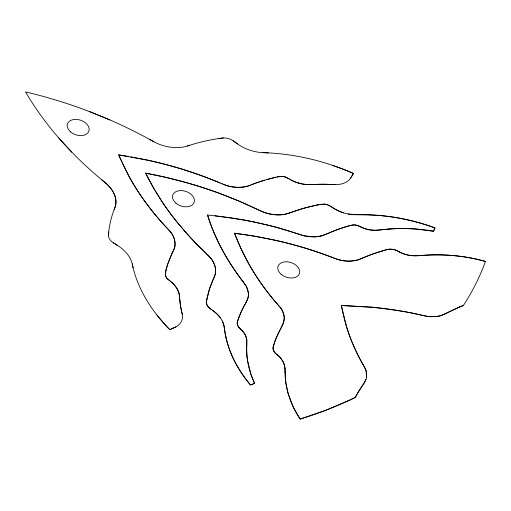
<?xml version="1.0" encoding="UTF-8"?>
<svg xmlns="http://www.w3.org/2000/svg" width="511" height="511" viewBox="0 0 511 511"><rect width="100%" height="100%" fill="white"/><g stroke="black" fill="none" stroke-linecap="round" stroke-linejoin="round"><path stroke-width="0.77" d="M285.017 372.072L285.017 371.497M285.023 371.299L284.978 368.342M246.807 344.139L246.8 340.102M246.787 344.446L246.641 350.457M108.734 231.93L108.441 235.13A10.277 6.982 18.5 0 0 108.434 235.354L108.447 235.743M366.464 377.437L366.215 371.452A22.854 15.528 18.5 0 0 365.704 369.721L363.57 365.442A226.367 153.805 18.5 0 1 357.183 353.574M237.283 322.767L237.43 321.892M174.832 246.5L174.749 246.934A25.493 17.323 18.5 0 1 174.328 248.48L173.35 250.716M206.904 299.069L209.599 288.664L213.541 278.68M206.866 299.28C205.052 303.713 208.188 307.865 211.905 309.947M165.934 270.619L167.602 264.596M169.601 280.628C162.626 276.962 166.196 268.92 168.01 263.357M165.845 270.983L165.417 275.295A8.834 6.004 18.5 0 0 165.839 276.502L166.056 276.93A9.326 6.336 18.5 0 0 166.841 278.086L170.674 281.465A26.189 17.796 18.5 0 1 176.333 287.591M237.532 321.451L238.484 318.532M277.505 304.269L280.386 307.686A23.8 16.173 18.5 0 1 281.797 309.807A26.042 17.693 18.5 0 1 282.902 312.049L283.464 313.575A31.056 21.104 18.5 0 1 284.039 315.945A28.725 19.52 18.5 0 1 284.263 318.308C282.685 328.177 275.442 336.334 273.404 346.311A18.652 12.673 18.5 0 0 272.989 348.406A8.981 6.1 18.5 0 0 275.084 352.884L275.589 353.363M274.043 344.28L274.266 343.59M273.909 344.721C271.552 348.866 274.375 353.158 277.958 355.381A21.839 14.838 18.5 0 1 280.367 357.821L282.334 360.517A24.707 16.786 18.5 0 1 283.829 363.436L284.953 367.997L285.86 383.052L288.147 393.591L293.32 407.21L300.117 419.09L325.156 410.512L350.52 399.73L355.401 397.379L358.281 391.79M167.729 264.206L171.645 254.21M274.381 343.22L275.697 339.483A193.733 131.634 18.5 0 1 281.408 327.264M238.196 319.343C235.814 323.495 238.369 327.832 241.869 330.291A21.96 14.921 18.5 0 1 243.843 332.661A23.742 16.128 18.5 0 1 245.516 335.465L246.756 339.668L246.736 345.43A141.413 96.081 18.5 0 0 247.394 359.776L250.837 374.071L254.612 383.352L250.569 384.924C237.302 369.287 227.363 350.348 224.572 329.87C224.278 326.868 223.761 323.833 222.342 321.132A28.635 19.456 18.5 0 0 220.247 317.714L218.944 316.06M168.24 262.667L171.913 253.628M366.036 379.264L364.745 382.068L356.263 395.457M238.394 318.775L238.982 317.159M238.535 318.379L241.614 310.892L245.702 303.112M239.039 317.005L239.448 315.951M114.196 209.478L114.911 207.664A33.847 22.995 18.5 0 0 105.592 182.995M239.563 315.651L240.189 314.112A194.404 132.087 18.5 0 1 245.689 303.138L246.819 301.126A30.634 20.81 18.5 0 0 247.726 299.069L248.397 295.518A28.073 19.073 18.5 0 0 248.276 292.522L246.494 286.614L243.485 282.059M356.148 395.712L355.401 397.379A456.112 309.902 18.5 0 1 300.117 419.09C290.861 405.293 285.189 388.948 285.017 372.264M213.834 278.048L215.47 273.302A33.956 23.072 18.5 0 0 215.648 270.555L215.61 269.667A30.615 20.804 18.5 0 0 214.952 266.09L213.547 262.513A29.299 19.903 18.5 0 0 211.471 259.103L204.981 252.319A293.774 199.603 18.5 0 1 187.052 233.885L176.11 220.95A302.953 205.844 18.5 0 1 161.572 200.964L153.147 187.256L145.661 173.14L165.008 177.17L183.928 181.954A302.953 205.844 18.5 0 1 211.771 190.629M171.798 253.878L172.431 252.555M172.111 253.213L174.213 248.793A27.013 18.351 18.5 0 0 174.864 246.283A33.72 22.912 18.5 0 0 175.037 244.475L175.043 243.734A29.325 19.923 18.5 0 0 171.805 233.693A24.924 16.933 18.5 0 0 170.54 231.975L168.502 229.65M434.746 228.621L434.248 229.631M172.514 252.396L172.673 252.07M434.146 229.835L433.75 230.64M172.756 251.904L173.127 251.163M433.647 230.844L433.443 231.247L414.491 228.902L401.735 228.494A141.419 96.087 18.5 0 0 382.873 229.631L375.323 230.301L369.677 229.848A23.717 16.109 18.5 0 1 365.812 228.909A21.947 14.915 18.5 0 1 362.484 227.682L357.221 225.408A8.61 5.851 18.5 0 0 354.187 224.955L353.81 224.949A9.901 6.726 18.5 0 0 352.111 225.108L350.974 225.306M433.443 231.247L435.04 228.015C410.576 218.938 384.444 214.313 358.345 214.735M281.408 327.264L283.305 323.699A24.138 16.397 18.5 0 0 283.752 322.409M353.018 174.072L353.382 173.446A169.192 114.956 18.5 0 0 343.296 169.256L332.808 165.436M245.868 302.831L248.084 297.709A29.351 19.942 18.5 0 0 248.276 292.413M352.833 174.385L352.29 175.324M352.105 175.637L351.74 176.257M351 177.509L350.91 177.656A22.963 15.605 18.5 0 1 350.425 178.403M358.486 391.452L361.782 386.418M361.999 386.105L363.736 383.646A60.835 41.334 18.5 0 0 364.515 382.452L366.01 379.341A24.841 16.876 18.5 0 0 366.483 377.31A27.089 18.402 18.5 0 0 366.604 375.63L366.336 372.046A24.662 16.754 18.5 0 0 364.777 367.633L363.589 365.48A224.31 152.406 18.5 0 1 357.751 354.717L354.743 348.413M449.297 311.844L445.547 313.805M449.68 311.646L459.593 306.951M445.177 313.984L440.897 315.638A24.86 16.889 18.5 0 1 438.291 316.226A27.089 18.402 18.5 0 1 436.107 316.513L430.588 316.692A22.842 15.522 18.5 0 1 428.269 316.507L422.425 315.383A224.699 152.668 18.5 0 0 407.708 312.221L389.836 309.251A269.482 183.098 18.5 0 0 373.567 307.335L341.367 305.495C344.101 319.988 348.342 334.22 354.41 347.672M174.621 327.455L175.177 327.2A21.775 14.793 18.5 0 0 175.925 326.829M174.027 327.723L173.069 328.151M172.494 328.413L172.878 328.241M172.105 328.586L170.936 329.103M326.976 233.84L320.997 235.993M170.157 329.448L169.767 329.621A169.192 114.956 18.5 0 1 163.13 322.498L156.928 315.031M361.705 258.413L363.046 257.825A193.746 131.64 18.5 0 1 378.408 252.127L387.076 249.624A30.155 20.491 18.5 0 1 387.734 249.457L387.945 249.406A14.793 10.054 18.5 0 1 389.535 249.119L393.719 249.413L398.114 251.291M362.44 258.087C354.264 262.117 344.503 261.881 336.034 258.873M361.322 258.579L358.588 259.671A24.113 16.384 18.5 0 1 356.525 260.259L351.645 261.006A28.731 19.52 18.5 0 1 347.461 261.083A31.062 21.104 18.5 0 1 345.359 260.942L343.29 260.699A26.042 17.693 18.5 0 1 339.208 259.869A23.787 16.167 18.5 0 1 337.292 259.301L332.476 257.518M362.823 257.921L372.085 254.261L382.522 250.895M251.923 184.567L248.014 186.023A26.489 17.994 18.5 0 1 244.795 186.796A33.72 22.912 18.5 0 1 242.457 187.135L241.486 187.224A29.785 20.236 18.5 0 1 236.472 187.288M251.712 184.65L255.954 183.053M253.098 383.946L253.858 383.652M460.59 306.568L440.801 315.664A24.803 16.85 18.5 0 1 438.464 316.194L431.386 316.711A24.292 16.505 18.5 0 1 425.925 316.143L422.469 315.396A226.884 154.156 18.5 0 0 406.143 311.927L404.131 311.55M250.428 185.154L248.071 186.004A25.722 17.476 18.5 0 1 245.638 186.636L244.488 186.854A30.884 20.983 18.5 0 1 235.839 187.262A29.076 19.757 18.5 0 1 227.178 185.717L221.34 183.506M252.127 184.484L252.536 184.324M252.338 384.24L251.584 384.534M459.747 306.887L460.296 306.677M252.741 184.247L253.156 184.088M251.073 384.732L250.569 384.924M253.565 183.934L256.892 182.714M460.475 306.613L463.017 305.693M291.411 212.333L289.501 213.036M460.775 306.498L463.324 305.584A456.112 309.902 18.5 0 0 485.45 261.453C465.01 255.711 443.542 253.699 422.38 255.417M291.653 212.244L303.279 208.418L315.498 205.352M256.49 182.861L258.777 182.063M289.258 213.119L289.015 213.202A30.89 20.989 18.5 0 1 275.02 214.729A29.977 20.363 18.5 0 1 261.332 211.286L258.227 209.804M257.755 182.414L264.628 180.198M259.454 181.833L263.759 180.46M189.664 145.284L187.371 146.031M345.295 226.91L341.099 228.276A194.378 132.068 18.5 0 0 327.359 233.674M345.743 226.769L346.496 226.539M346.988 226.392L336.308 229.988L324.498 234.894A29.523 20.057 18.5 0 1 322.262 235.667L317.689 236.58A28.079 19.079 18.5 0 1 313.748 236.836L304.039 235.769L276.54 227.331L253.91 221.876L230.959 217.795L207.549 214.997C212.365 230.167 218.919 244.788 227.114 258.438M346.88 226.424L350.405 225.434M264.532 180.223L266.48 179.655M347.716 226.175L352.903 224.993A9.147 6.215 18.5 0 1 355.79 225.089L358.901 226.015A22.842 15.522 18.5 0 1 360.344 226.68L360.958 226.98M382.739 250.831C388.219 248.614 394.549 248.32 399.487 252.032A21.845 14.845 18.5 0 0 402.949 253.565L406.705 254.74A24.707 16.786 18.5 0 0 410.703 255.526L419.838 255.647M266.378 179.68L267.464 179.374M267.259 179.431L271.462 178.307M267.962 179.24L275.659 177.291M271.756 178.23L273.168 177.879M273.481 177.802L274.49 177.566M275.512 177.323L279.095 176.538A10.092 6.854 18.5 0 1 286.211 177.272M276.917 176.991L281.721 176.372A8.834 6.004 18.5 0 1 283.35 176.544L283.937 176.665A9.326 6.336 18.5 0 1 285.54 177.125L290.401 179.623A26.189 17.796 18.5 0 0 298.539 183.04M275.186 177.4L274.829 177.483M320.882 236.018L320.531 236.095A29.344 19.935 18.5 0 1 313.613 236.842L313.147 236.836A29.395 19.974 18.5 0 1 302.819 235.558M317.861 204.86L324.191 204.132M315.76 205.301L316.673 205.103M317.593 204.917L316.807 205.077M218.427 138.609L222.585 138.021A10.297 6.994 18.5 0 1 222.879 137.989L223.384 137.957M382.605 229.663L379.175 230.052A43.748 29.721 18.5 0 1 375.904 230.295M382.816 229.637L389.439 228.985M420.355 255.602L421.121 255.532M421.377 255.506L422.131 255.436M314.303 184.477L307.168 184.573A28.45 19.329 18.5 0 1 298.533 183.072M313.313 184.522L313.799 184.503M314.048 184.49L314.776 184.452M312.585 184.56L308.65 184.637A24.892 16.914 18.5 0 1 307.194 184.58M314.578 184.465L315.626 184.414A153.811 104.506 18.5 0 1 333.907 184.586L335.107 184.631M315.466 184.42L315.97 184.401A153.996 104.627 18.5 0 1 331.626 184.471L333.932 184.592A22.605 15.356 18.5 0 0 350.923 177.636L353.382 173.446A169.524 115.179 18.5 0 0 263.58 152.68A33.905 23.033 18.5 0 1 236.893 143.508L236.325 143.093M358.818 214.729L348.272 214.032A28.616 19.444 18.5 0 1 343.545 212.838A30.845 20.957 18.5 0 1 341.227 212.046A28.22 19.175 18.5 0 1 333.408 208.098L332.904 207.76M359.527 214.716L369.383 214.837M357.757 214.748L355.975 214.754A31.906 21.679 18.5 0 1 350.572 214.422M262.935 152.655L268.281 152.878M214.952 215.744L244.488 220.03L266.71 224.783M350.565 214.403L348.189 214.013M398.101 310.509L372.257 307.207L341.367 305.495L346.503 326.542A271.871 184.72 18.5 0 0 351.804 341.584L356.11 351.364M128.689 156.487L118.686 154.897L121.912 162.249M399.104 310.682L403.122 311.371M130.688 156.832L144.696 159.528A284.742 193.465 18.5 0 1 182.433 169.269L198.064 174.455A271.858 184.707 18.5 0 1 213.457 180.249L219.551 182.746M149.238 160.499L118.686 154.897L127.718 173.97A284.742 193.465 18.5 0 0 144.785 201.289L153.357 212.474A271.858 184.707 18.5 0 0 162.702 223.416L166.675 227.721M485.45 261.453C463.164 255.085 439.728 253.654 416.714 255.858A24.713 16.793 18.5 0 1 414.6 255.858M299.503 234.421L300.749 234.824A41.091 27.92 18.5 0 0 302.838 235.45M296.176 233.291L295.946 233.214A253.654 172.341 18.5 0 0 266.71 224.802M296.642 233.444L299.293 234.345M318.136 252.3L316.143 251.629A277.301 188.406 18.5 0 0 275.576 240.349L255.046 236.293L234.523 233.24L240.866 248.352L248.512 263.363A278.201 189.019 18.5 0 0 259.492 281.056A276.413 187.805 18.5 0 0 267.917 292.637L273.615 299.721M319.132 252.638L329.058 256.215M335.797 258.79L333.421 257.889M220.496 193.758L239.697 201.391L258.381 209.88M330.055 256.592L332.003 257.333M89.201 111.487L109.731 119.868M332.725 257.614C301.183 245.395 268.058 237.455 234.523 233.24C244.003 258.438 258.189 281.759 275.691 302.18M223.211 184.286L225.568 185.174A24.924 16.933 18.5 0 0 227.472 185.78A29.14 19.801 18.5 0 0 236.472 187.275M221.844 183.717L222.298 183.909M219.443 182.702L220.011 182.938M219.922 182.9L221.391 183.526M286.173 177.362L289.194 178.92M258.917 210.136L265.79 212.921A29.299 19.91 18.5 0 0 270.491 214.096L275.34 214.741A30.615 20.804 18.5 0 0 280.098 214.824L281.267 214.754A33.956 23.072 18.5 0 0 284.844 214.307L291.979 212.122A190.22 129.245 18.5 0 1 309.66 206.7L320.416 204.343L324.728 204.183A9.792 6.649 18.5 0 1 328.33 205.135L332.412 207.434M257.193 209.306L256.158 208.807A293.768 199.597 18.5 0 0 229.969 197.399A306.97 208.571 18.5 0 0 211.771 190.629M153.983 141.834L149.238 139.209M398.989 251.77L398.548 251.527M117.102 245.165L116.668 244.897M116.527 244.807L115.384 244.098M117.243 245.261L117.817 245.619M115.243 244.009L114.177 243.332M113.749 243.064L113.25 242.744M212.391 310.279L213.119 310.79A27.837 18.913 18.5 0 1 218.951 316.06M233.112 140.761L233.45 140.998M237.404 143.872L233.348 140.927A11.299 7.678 18.5 0 0 222.387 138.047A192.411 130.733 18.5 0 0 187.812 145.891A33.905 23.033 18.5 0 1 153.179 141.394A339.004 230.333 18.5 0 0 25.55 91.91A339.042 230.359 18.5 0 0 104.94 182.427A33.905 23.033 18.5 0 1 114.777 208.015A192.411 130.733 18.5 0 0 108.447 234.958L108.453 234.958A11.299 7.678 18.5 0 0 113.474 242.891L117.255 245.267A33.905 23.033 18.5 0 1 132.323 264.328A169.524 115.179 18.5 0 0 169.767 329.621L174.973 327.296A22.599 15.356 18.5 0 0 182.14 313.677A153.811 104.506 18.5 0 1 179.834 299.925L179.795 299.523M234.121 141.49L234.99 142.115M235.124 142.218L236.191 142.991M170.163 281.063L170.527 281.35M101.632 179.706L105.611 182.983M276.834 354.436L277.384 354.896M276.655 354.289L275.761 353.516M206.648 253.884L194.902 242.342L183.283 229.599M207.044 254.254L208.411 255.577A30.724 20.874 18.5 0 1 210.909 258.342A30.59 20.785 18.5 0 1 214.741 265.426M71.789 152.15L58.465 137.638M166.605 227.644L167.557 228.647M167.295 228.372L168.509 229.656M167.135 228.206L166.829 227.88M167.908 229.017L168.208 229.337M168.815 229.982L169.122 230.32M169.397 230.627L171.409 233.131A29.076 19.757 18.5 0 1 174.519 239.895A31.024 21.079 18.5 0 1 174.819 246.494M277.652 304.441L273.909 300.078M278.093 304.939L278.386 305.278M277.205 303.936L275.991 302.531M278.68 305.61L279.543 306.626M182.587 228.794L181.213 227.171A304.243 206.719 18.5 0 1 161.335 200.612L155.485 191.255M242.01 280.175L243.364 281.906M241.882 280.015L241.499 279.517M154.974 190.399L152.987 186.969A333.836 226.82 18.5 0 1 145.661 173.14M357.176 353.574L356.461 352.105M222.317 321.08L223.096 322.824A30.954 21.034 18.5 0 1 224.105 326.414L225.811 336.947M122.595 163.718L129.513 177.279A283.011 192.289 18.5 0 0 147.353 204.77A275.544 187.218 18.5 0 0 166.592 227.65M207.549 214.997C215.38 241.205 229.88 264.692 246.321 286.288C247.35 288.185 247.963 290.28 248.263 292.413M133.116 267.847L132.215 263.848M182.338 314.572L181.731 311.972A153.996 104.627 18.5 0 1 179.853 300.181L179.821 299.791M179.802 299.618L179.074 293.531A31.005 21.066 18.5 0 0 178.614 292.062M179.693 297.977L179.323 294.63A24.892 16.914 18.5 0 0 179.074 293.544A28.45 19.329 18.5 0 0 176.372 287.578M170.553 281.331A26.655 18.109 18.5 0 1 178.569 292.062M307.181 184.522A27.057 18.383 18.5 0 1 290.197 179.585M369.408 214.927A149.071 101.287 18.5 0 1 435.085 227.9M389.478 229.075A133.92 90.99 18.5 0 1 433.443 231.183M145.661 173.178A313.518 213.017 18.5 0 1 220.528 193.675M324.185 204.113A9.875 6.707 18.5 0 1 329.627 205.748L335.044 209.114A27.192 18.479 18.5 0 0 339.125 211.19L340.205 211.643A30.686 20.849 18.5 0 0 343.603 212.857M250.416 384.975A149.071 101.287 18.5 0 1 225.932 336.96M214.652 265.426A30.111 20.459 18.5 0 1 214.761 275.997L213.432 278.923A190.213 129.238 18.5 0 0 208.347 292.86L206.482 301.235L206.757 304.499A9.792 6.656 18.5 0 0 208.405 307.111L214.384 311.723A27.192 18.473 18.5 0 1 217.577 314.565L218.293 315.325A30.686 20.849 18.5 0 1 220.273 317.746M254.529 383.365A133.933 91.003 18.5 0 1 246.762 350.476M241.479 279.523A253.526 172.258 18.5 0 1 227.14 258.438M239.467 328.132A9.907 6.732 18.5 0 1 237.161 322.741M239.57 328.088A21.079 14.321 18.5 0 0 240.164 328.662L240.777 329.225A22.765 15.471 18.5 0 1 246.845 340.109M375.911 230.32A22.899 15.56 18.5 0 1 360.926 227.025M414.6 255.851A27.377 18.6 18.5 0 1 407.459 254.951A23.723 16.116 18.5 0 1 398.976 251.789M279.843 306.747A28.808 19.571 18.5 0 1 283.65 322.377M277.499 354.832A25.576 17.374 18.5 0 1 284.895 368.329M149.231 160.569A278.035 188.91 18.5 0 1 219.455 182.683M70.62 131.934A11.299 7.678 18.5 0 0 88.876 131.18A11.299 7.678 18.5 0 0 75.066 119.402A11.299 7.678 18.5 0 0 70.62 131.934M175.893 203.135A11.299 7.678 18.5 0 0 194.142 202.375A11.299 7.678 18.5 0 0 180.338 190.597A11.299 7.678 18.5 0 0 175.893 203.135M281.165 274.33A11.299 7.678 18.5 0 0 299.414 273.577A11.299 7.678 18.5 0 0 285.611 261.792A11.299 7.678 18.5 0 0 281.165 274.33"/></g></svg>
